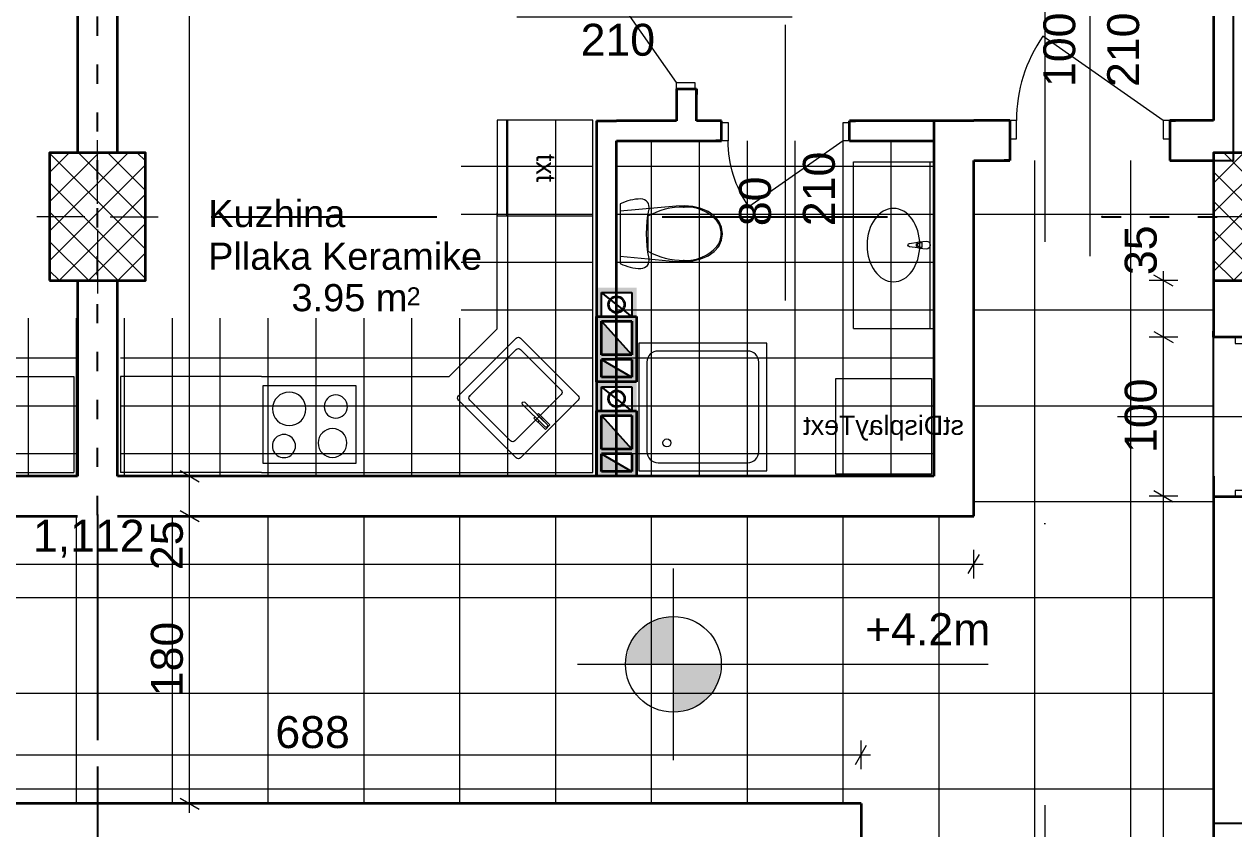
# Model space of a CAD drawing. Header units: centimetres. Extents: x 765 to 25620, y 224160 to 230516.
# Drawn here: x 2771 to 3528, y 228996 to 229500 of the extents above; entities that cross this region are included whole.
import ezdxf
from ezdxf.enums import TextEntityAlignment as Align

# ---------------------------------------------------------------- set-up
doc = ezdxf.new("R2010")
doc.units = ezdxf.units.CM
doc.header["$MEASUREMENT"] = 0
for name, pattern in [('ACAD_ISO03W100', [30, 12, -18]), ('Dot & Dashed', [670.277762, 317.5, -176.388889, 0, -176.388874]), ('Small Dashed', [282.222222, 141.111111, -141.111111])]:
    doc.linetypes.add(name, pattern=pattern)
for name, color, linetype, lineweight, true_color in [('0_Pen_No__1#1_Pen_No__8', 7, 'Continuous', 35, 0xa80f02), ('0_Pen_No__8', 7, 'Continuous', 35, 0xa80f02), ('2D Drafting - General_Pen_No__8', 7, 'Continuous', 35, 0xa80f02), ('A-COLS_Pen_No__97#1_Pen_No__81', 7, 'Continuous', 20, 0x6a6a6a), ('Annotation - Text_Pen_No__8', 7, 'Continuous', 35, 0xa80f02), ('ARCHICAD Doors_Pen_No__23', 7, 'Continuous', 20, 0xff6600), ('ARCHICAD Doors_Pen_No__3', 7, 'Continuous', 18, 0xff6600), ('Interior - Furniture _Pen_No__81', 7, 'Continuous', 20, 0x6a6a6a), ('Marker - Section_Pen_No__85', 7, 'Continuous', 20, 0x80c2ff), ('Structural - Shear_Pen_No__58', 7, 'Continuous', 25, 0xdf0000)]:
    doc.layers.add(name, color=color, linetype=linetype, lineweight=lineweight, true_color=true_color)
for name, color, linetype, lineweight in [('0_Pen_No__101', 252, 'Continuous', 13), ('0_Pen_No__19', 255, 'Continuous', 0), ('ARCHICAD Door Markers_Pen_No__1', 7, 'Continuous', 13), ('ARCHICAD Door Markers_Pen_No__7', 7, 'Continuous', 35), ('ARCHICAD Doors_Pen_No__27', 7, 'Continuous', 35), ('Dimensioning - General_Pen_No__1', 7, 'Continuous', 13), ('Dimensioning - General_Pen_No__101', 252, 'Continuous', 13), ('Dimensioning - General_Pen_No__6', 5, 'Continuous', 35), ('Structural - Bearing_Pen_No__20', 1, 'Continuous', 0), ('Structural - Bearing_Pen_No__21', 7, 'Continuous', 35), ('Structural - Bearing_Pen_No__27', 7, 'Continuous', 35)]:
    doc.layers.add(name, color=color, linetype=linetype, lineweight=lineweight)
for name, color, linetype in [('ARCHICAD Door Markers', 7, 'Continuous'), ('ARCHICAD Doors', 7, 'Continuous'), ('Dimensioning - General', 7, 'Continuous'), ('Structural - Bearing', 7, 'Continuous')]:
    doc.layers.add(name, color=color, linetype=linetype)
doc.styles.add('GENERATED_STYLE_1', font='arial.ttf')
pattern_1 = [(45, (1303.923, 207240.939), (-9.192388, 9.192388), []), (135, (1303.923, 207240.939), (9.192388, 9.192388), [])]

# ---------------------------------------------------------------- blocks, each defined once
blk = doc.blocks.new('Door 22_2')
at = {"layer": 'ARCHICAD Doors_Pen_No__23', "color": 30, "linetype": 'Continuous', "lineweight": 20, "true_color": 0xff6600}
for p, q in [((-410, 0), (-450, 0)), ((-450, 0), (-450, -115)), ((-410, -115), (-410, 0)), ((450, 0), (410, 0)), ((410, 0), (410, -115)), ((450, -115), (450, 0)), ((-450, -115), (-410, -115)), ((410, -115), (450, -115))]:
    blk.add_line(p, q, dxfattribs=at)
at = {"layer": 'ARCHICAD Doors_Pen_No__27', "color": 7, "linetype": 'Continuous', "lineweight": 35}
for p, q in [((-450, 0), (-487, 0)), ((-450, 0), (-487, 0)), ((-450, 0), (-450, -115)), ((-450, 0), (-450, -115)), ((450, 0), (450, -115)), ((450, 0), (450, -115)), ((450, 0), (487, 0)), ((450, 0), (487, 0)), ((-450, -125), (-487, -125)), ((-450, -125), (-487, -125)), ((-450, -115), (-450, -125)), ((-450, -115), (-450, -125)), ((450, -115), (450, -125)), ((450, -115), (450, -125)), ((450, -125), (487, -125)), ((450, -125), (487, -125))]:
    blk.add_line(p, q, dxfattribs=at)
at = {"layer": 'ARCHICAD Doors_Pen_No__3', "color": 30, "linetype": 'Continuous', "lineweight": 18, "true_color": 0xff6600}
blk.add_line((410, 0), (-261.7, 470.3), dxfattribs=at)
blk.add_arc((410, 0), 820, 145, 180, dxfattribs=at)
blk = doc.blocks.new('D Marker 22_2')
at = {"layer": 'ARCHICAD Door Markers_Pen_No__1', "color": 7, "linetype": 'Continuous', "lineweight": 13}
blk.add_line((0, 1000), (0, -725), dxfattribs=at)
at = {"layer": 'ARCHICAD Door Markers_Pen_No__7', "color": 7, "lineweight": 35, "style": 'GENERATED_STYLE_1'}
for tag, p in [('AC_MarkerText_3', (-368.6, 665.3)), ('AC_MarkerText_2', (31.4, 665.3))]:
    blk.add_attdef(tag, text='', height=200, rotation=270, dxfattribs=at).set_placement(p, align=Align.BOTTOM_LEFT)
blk = doc.blocks.new('Door 22')
at = {"layer": 'ARCHICAD Doors_Pen_No__23', "color": 30, "linetype": 'Continuous', "lineweight": 20, "true_color": 0xff6600}
for p, q in [((-360, 0), (-400, 0)), ((-400, 0), (-400, -115)), ((-360, -115), (-360, 0)), ((400, 0), (360, 0)), ((360, 0), (360, -115)), ((400, -115), (400, 0)), ((-400, -115), (-360, -115)), ((360, -115), (400, -115))]:
    blk.add_line(p, q, dxfattribs=at)
at = {"layer": 'ARCHICAD Doors_Pen_No__27', "color": 7, "linetype": 'Continuous', "lineweight": 35}
for p, q in [((-400, 0), (-437, 0)), ((-400, 0), (-437, 0)), ((-400, 0), (-400, -115)), ((-400, 0), (-400, -115)), ((400, 0), (400, -115)), ((400, 0), (400, -115)), ((400, 0), (437, 0)), ((400, 0), (437, 0)), ((-400, -125), (-437, -125)), ((-400, -125), (-437, -125)), ((-400, -115), (-400, -125)), ((-400, -115), (-400, -125)), ((400, -115), (400, -125)), ((400, -115), (400, -125)), ((400, -125), (437, -125)), ((400, -125), (437, -125))]:
    blk.add_line(p, q, dxfattribs=at)
at = {"layer": 'ARCHICAD Doors_Pen_No__3', "color": 30, "linetype": 'Continuous', "lineweight": 18, "true_color": 0xff6600}
blk.add_line((360, 0), (-229.8, 413), dxfattribs=at)
blk.add_arc((360, 0), 720, 145, 180, dxfattribs=at)
blk = doc.blocks.new('Door 22_3')
at = {"layer": 'ARCHICAD Doors_Pen_No__23', "color": 30, "linetype": 'Continuous', "lineweight": 20, "true_color": 0xff6600}
for p, q in [((-460, 0), (-500, 0)), ((-500, 0), (-500, -115)), ((-460, -115), (-460, 0)), ((500, 0), (460, 0)), ((460, 0), (460, -115)), ((500, -115), (500, 0)), ((-500, -115), (-460, -115)), ((460, -115), (500, -115))]:
    blk.add_line(p, q, dxfattribs=at)
at = {"layer": 'ARCHICAD Doors_Pen_No__27', "color": 7, "linetype": 'Continuous', "lineweight": 35}
for p, q in [((-500, 0), (-537, 0)), ((-500, 0), (-537, 0)), ((-500, 0), (-500, -115)), ((-500, 0), (-500, -115)), ((500, 0), (500, -115)), ((500, 0), (500, -115)), ((500, 0), (537, 0)), ((500, 0), (537, 0)), ((-500, -115), (-500, -250)), ((-500, -115), (-500, -250)), ((500, -115), (500, -250)), ((500, -115), (500, -250)), ((-500, -250), (-537, -250)), ((-500, -250), (-537, -250)), ((500, -250), (537, -250)), ((500, -250), (537, -250))]:
    blk.add_line(p, q, dxfattribs=at)
at = {"layer": 'ARCHICAD Doors_Pen_No__3', "color": 30, "linetype": 'Continuous', "lineweight": 18, "true_color": 0xff6600}
blk.add_line((460, 0), (-293.6, 527.7), dxfattribs=at)
blk.add_arc((460, 0), 920, 145, 180, dxfattribs=at)
blk = doc.blocks.new('D Marker 22_4')
at = {"layer": 'ARCHICAD Door Markers_Pen_No__1', "color": 7, "linetype": 'Continuous', "lineweight": 13}
blk.add_line((0, 1000), (0, -850), dxfattribs=at)
at = {"layer": 'ARCHICAD Door Markers_Pen_No__7', "color": 7, "lineweight": 35, "style": 'GENERATED_STYLE_1'}
for tag, p in [('AC_MarkerText_3', (-368.6, 665.3)), ('A', (31.4, 665.3))]:
    blk.add_attdef(tag, text='', height=200, rotation=270, dxfattribs=at).set_placement(p, align=Align.BOTTOM_LEFT)
blk = doc.blocks.new('D Marker 22')
at = {"layer": 'ARCHICAD Door Markers_Pen_No__1', "color": 7, "linetype": 'Continuous', "lineweight": 13}
blk.add_line((0, -1250), (0, 600), dxfattribs=at)
at = {"layer": 'ARCHICAD Door Markers_Pen_No__7', "color": 7, "lineweight": 35, "style": 'GENERATED_STYLE_1'}
for tag, p in [('AC_MarkerText_3', (-368.6, -329.4)), ('A', (31.4, -329.4))]:
    blk.add_attdef(tag, text='', height=200, rotation=270, dxfattribs=at).set_placement(p, align=Align.BOTTOM_LEFT)

msp = doc.modelspace()

# ---------------------------------------------------------------- hatches: boundary and pattern name
at = {"layer": 'A-COLS_Pen_No__97#1_Pen_No__81', "linetype": 'Continuous', "lineweight": 20, "true_color": 0x6a6a6a}
h = msp.add_hatch(color=251, dxfattribs=at)
h.paths.add_polyline_path([(3154.54, 229313.81), (3129.54, 229313.81), (3129.54, 229334.81), (3154.54, 229334.81)])
h.paths.add_polyline_path([(3151.54, 229316.81), (3151.54, 229331.81), (3132.54, 229331.81), (3132.54, 229316.81)], flags=0)
h = msp.add_hatch(color=251, dxfattribs=at)
h.paths.add_polyline_path([(3154.54, 229275.81), (3154.54, 229316.81), (3129.54, 229316.81), (3129.54, 229275.81)])
h.paths.add_polyline_path([(3151.54, 229289.81), (3151.54, 229278.81), (3132.54, 229278.81), (3132.54, 229289.81)], flags=0)
h.paths.add_polyline_path([(3151.54, 229292.81), (3132.54, 229292.81), (3132.54, 229313.81), (3151.54, 229313.81)], flags=0)
for points in [[(3151.54, 229292.81), (3132.54, 229292.81), (3132.54, 229313.81)], [(3132.54, 229289.81), (3132.54, 229278.81), (3151.54, 229278.81)], [(3151.54, 229233.81), (3132.54, 229233.81), (3132.54, 229254.81)], [(3132.54, 229230.81), (3132.54, 229219.81), (3151.54, 229219.81)]]:
    msp.add_hatch(color=251, dxfattribs=at).paths.add_polyline_path(points)
h = msp.add_hatch(color=251, dxfattribs=at)
h.paths.add_polyline_path([(3154.54, 229254.81), (3129.54, 229254.81), (3129.54, 229275.81), (3154.54, 229275.81)])
h.paths.add_polyline_path([(3151.54, 229257.81), (3151.54, 229272.81), (3132.54, 229272.81), (3132.54, 229257.81)], flags=0)
h = msp.add_hatch(color=251, dxfattribs=at)
h.paths.add_polyline_path([(3154.54, 229216.81), (3154.54, 229257.81), (3129.54, 229257.81), (3129.54, 229216.81)])
h.paths.add_polyline_path([(3151.54, 229230.81), (3151.54, 229219.81), (3132.54, 229219.81), (3132.54, 229230.81)], flags=0)
h.paths.add_polyline_path([(3151.54, 229233.81), (3132.54, 229233.81), (3132.54, 229254.81), (3151.54, 229254.81)], flags=0)
at = {"layer": 'Dimensioning - General_Pen_No__1', "linetype": 'Continuous', "lineweight": 13}
for points in [[(3177.63, 229099), (3177.63, 229129), (3166.15, 229126.72), (3156.41, 229120.21), (3149.91, 229110.48), (3147.63, 229099)], [(3177.63, 229099), (3177.63, 229069), (3189.11, 229071.28), (3198.84, 229077.79), (3205.34, 229087.52), (3207.63, 229099)]]:
    msp.add_hatch(color=7, dxfattribs=at).paths.add_polyline_path(points)
at = {"layer": 'Structural - Bearing', "linetype": 'Continuous', "lineweight": 0, "true_color": 0x000000}
h = msp.add_hatch(dxfattribs=at)
h.set_pattern_fill('CONCRETE_BLOCK', color=18, scale=0.1, style=0, pattern_type=2)
h.set_pattern_definition(pattern_1)
h.paths.add_polyline_path([(2787.04, 229339.31), (2847.04, 229339.31), (2847.04, 229419.31), (2787.04, 229419.31)])
h = msp.add_hatch(dxfattribs=at)
h.set_pattern_fill('CONCRETE_BLOCK', color=18, scale=0.1, style=0, pattern_type=2)
h.set_pattern_definition(pattern_1)
h.paths.add_polyline_path([(3515.74, 229339.31), (3575.74, 229339.31), (3575.74, 229419.31), (3515.74, 229419.31)])

# ---------------------------------------------------------------- linework, layer by layer
at = {"color": 205, "linetype": 'ACAD_ISO03W100'}
for p, q in [((2817.04, 229192.62), (2817.04, 230242.71)), ((3446.01, 229379.31), (4496.09, 229379.31))]:
    msp.add_line(p, q, dxfattribs=at)
at = {"color": 0}
for p, q in [((3151.54, 229316.81), (3132.54, 229331.81)), ((3132.54, 229331.81), (3151.54, 229331.81)), ((3132.54, 229316.81), (3132.54, 229331.81)), ((3132.54, 229331.81), (3151.54, 229331.81)), ((3151.54, 229331.81), (3151.54, 229316.81)), ((3151.54, 229331.81), (3151.54, 229316.81)), ((3151.54, 229316.81), (3132.54, 229316.81)), ((3151.54, 229313.81), (3132.54, 229313.81)), ((3132.54, 229313.81), (3151.54, 229292.81)), ((3151.54, 229292.81), (3151.54, 229313.81)), ((3151.54, 229289.81), (3132.54, 229289.81)), ((3132.54, 229289.81), (3151.54, 229278.81)), ((3151.54, 229278.81), (3151.54, 229289.81)), ((3151.54, 229257.81), (3132.54, 229272.81)), ((3132.54, 229272.81), (3151.54, 229272.81)), ((3132.54, 229257.81), (3132.54, 229272.81)), ((3132.54, 229272.81), (3151.54, 229272.81)), ((3151.54, 229272.81), (3151.54, 229257.81)), ((3151.54, 229272.81), (3151.54, 229257.81)), ((3151.54, 229257.81), (3132.54, 229257.81)), ((3151.54, 229254.81), (3132.54, 229254.81)), ((3132.54, 229254.81), (3151.54, 229233.81)), ((3151.54, 229233.81), (3151.54, 229254.81)), ((3151.54, 229230.81), (3132.54, 229230.81)), ((3132.54, 229230.81), (3151.54, 229219.81)), ((3151.54, 229219.81), (3151.54, 229230.81))]:
    msp.add_line(p, q, dxfattribs=at)
msp.add_lwpolyline([(4365.54, 229011.81), (4365.54, 228999.31), (3515.74, 228999.31), (3515.74, 229380.94), (3515.74, 229414.54), (3528.24, 229414.54), (3528.24, 230141.85), (4365.54, 230141.85), (4365.54, 228999.31), (3515.74, 228999.31)], dxfattribs=at)
at = {"layer": '0_Pen_No__1#1_Pen_No__8', "color": 14, "linetype": 'Continuous', "lineweight": 35, "true_color": 0xa80f02}
for p, q in [((3129.54, 229275.81), (3129.54, 229316.81)), ((3129.54, 229316.81), (3154.54, 229316.81)), ((3132.54, 229313.81), (3151.54, 229313.81)), ((3132.54, 229292.81), (3132.54, 229313.81)), ((3151.54, 229313.81), (3151.54, 229292.81)), ((3154.54, 229316.81), (3154.54, 229275.81)), ((3151.54, 229292.81), (3132.54, 229292.81)), ((3151.54, 229289.81), (3132.54, 229289.81)), ((3132.54, 229278.81), (3132.54, 229289.81)), ((3151.54, 229289.81), (3151.54, 229278.81)), ((3154.54, 229275.81), (3129.54, 229275.81)), ((3151.54, 229278.81), (3132.54, 229278.81)), ((3129.54, 229216.81), (3129.54, 229257.81)), ((3129.54, 229257.81), (3154.54, 229257.81)), ((3154.54, 229257.81), (3154.54, 229216.81)), ((3132.54, 229254.81), (3151.54, 229254.81)), ((3132.54, 229233.81), (3132.54, 229254.81)), ((3151.54, 229254.81), (3151.54, 229233.81)), ((3151.54, 229233.81), (3132.54, 229233.81)), ((3151.54, 229230.81), (3132.54, 229230.81)), ((3132.54, 229219.81), (3132.54, 229230.81)), ((3151.54, 229230.81), (3151.54, 229219.81)), ((3151.54, 229219.81), (3132.54, 229219.81)), ((3154.54, 229216.81), (3129.54, 229216.81))]:
    msp.add_line(p, q, dxfattribs=at)
at = {"layer": '0_Pen_No__101', "color": 252, "linetype": 'Continuous', "lineweight": 13}
for p, q in [((3073.92, 229216.81), (3073.92, 229439.84)), ((3103.92, 229216.81), (3103.92, 229439.84)), ((3163.92, 229216.81), (3163.92, 229426.87)), ((3193.92, 229216.81), (3193.92, 229426.87)), ((3223.92, 229216.81), (3223.92, 229426.87)), ((3253.92, 229216.81), (3253.92, 229426.87)), ((3283.92, 229216.81), (3283.92, 229426.87)), ((3313.92, 229216.81), (3313.92, 229426.87)), ((3044.69, 229410.94), (3127.19, 229410.94)), ((3142.04, 229410.94), (3340.74, 229410.94)), ((3044.69, 229380.94), (3127.19, 229380.94)), ((3142.04, 229380.94), (3340.74, 229380.94)), ((3044.69, 229350.94), (3127.19, 229350.94)), ((3142.04, 229350.94), (3340.74, 229350.94)), ((3044.69, 229320.94), (3127.19, 229320.94)), ((3142.04, 229320.94), (3340.74, 229320.94)), ((2773.92, 229216.81), (2773.92, 229315.77)), ((2803.92, 229216.81), (2803.92, 229315.77)), ((2833.92, 229216.81), (2833.92, 229315.77)), ((2863.92, 229216.81), (2863.92, 229315.77)), ((2893.92, 229216.81), (2893.92, 229315.77)), ((2923.92, 229216.81), (2923.92, 229315.77)), ((2953.92, 229216.81), (2953.92, 229315.77)), ((2983.92, 229216.81), (2983.92, 229315.77)), ((3013.92, 229216.81), (3013.92, 229315.77)), ((3043.92, 229216.81), (3043.92, 229315.77)), ((2420.35, 229290.94), (2804.54, 229290.94)), ((2831.5, 229290.94), (3127.19, 229290.94)), ((3142.04, 229290.94), (3340.74, 229290.94)), ((2420.35, 229260.94), (2804.54, 229260.94)), ((2831.5, 229260.94), (3127.19, 229260.94)), ((3142.04, 229260.94), (3340.74, 229260.94)), ((2420.35, 229230.94), (2804.54, 229230.94)), ((2831.5, 229230.94), (3127.19, 229230.94)), ((3142.04, 229230.94), (3340.74, 229230.94))]:
    msp.add_line(p, q, dxfattribs=at)
at = {"layer": '0_Pen_No__19', "color": 255, "linetype": 'Continuous', "lineweight": 0}
for p, q in [((3403.92, 226408.82), (3403.92, 229414.54)), ((3463.92, 226408.82), (3463.92, 229414.54)), ((3365.74, 229380.94), (3515.74, 229380.94)), ((3365.74, 229320.94), (3515.74, 229320.94)), ((3365.74, 229260.94), (3515.74, 229260.94)), ((3365.74, 229200.94), (3515.74, 229200.94)), ((2803.92, 229011.81), (2803.92, 229191.81)), ((2863.92, 229011.81), (2863.92, 229191.81)), ((2923.92, 229011.81), (2923.92, 229191.81)), ((2983.92, 229011.81), (2983.92, 229191.81)), ((3043.92, 229011.81), (3043.92, 229191.81)), ((3103.92, 229011.81), (3103.92, 229191.81)), ((3163.92, 229011.81), (3163.92, 229191.81)), ((3223.92, 229011.81), (3223.92, 229191.81)), ((3283.92, 229011.81), (3283.92, 229191.81)), ((3343.92, 226408.82), (3343.92, 229191.81)), ((2032.44, 229140.94), (3515.74, 229140.94)), ((2032.44, 229080.94), (3515.74, 229080.94)), ((2032.44, 229020.94), (3515.74, 229020.94))]:
    msp.add_line(p, q, dxfattribs=at)
at = {"layer": '2D Drafting - General_Pen_No__8', "color": 14, "linetype": 'Continuous', "lineweight": 35, "true_color": 0xa80f02}
for centre in [(3142.04, 229324.31), (3142.04, 229265.31)]:
    msp.add_circle(centre, 5, dxfattribs=at)
at = {"layer": 'Dimensioning - General', "color": 7, "linetype": 'Continuous', "lineweight": 13}
for p, q in [((2874.76, 229216.81), (2874.76, 229966.7)), ((3490.48, 229335.85), (3478.48, 229342.78)), ((3484.48, 229339.31), (3484.48, 229345.18)), ((3493.48, 229339.31), (3475.48, 229339.31)), ((3484.48, 229303.92), (3484.48, 229339.31)), ((3493.48, 229303.92), (3475.48, 229303.92)), ((3493.48, 229303.92), (3475.48, 229303.92)), ((3478.48, 229307.38), (3490.48, 229300.45)), ((3478.48, 229307.38), (3490.48, 229300.45)), ((3484.48, 229204.31), (3484.48, 229303.92)), ((2868.76, 229220.28), (2880.76, 229213.35)), ((2868.76, 229220.28), (2880.76, 229213.35)), ((2883.76, 229216.81), (2865.76, 229216.81)), ((2883.76, 229216.81), (2865.76, 229216.81)), ((2874.76, 229191.81), (2874.76, 229216.81)), ((3493.48, 229204.31), (3475.48, 229204.31)), ((3493.48, 229204.31), (3475.48, 229204.31)), ((3478.48, 229207.78), (3490.48, 229200.85)), ((3478.48, 229207.78), (3490.48, 229200.85)), ((3484.48, 228658.43), (3484.48, 229204.31)), ((2883.76, 229191.81), (2865.76, 229191.81)), ((2883.76, 229191.81), (2865.76, 229191.81)), ((2868.76, 229195.28), (2880.76, 229188.35)), ((2868.76, 229195.28), (2880.76, 229188.35)), ((2874.76, 229011.81), (2874.76, 229191.81)), ((3362.27, 229155.78), (3369.2, 229167.78)), ((3365.74, 229152.78), (3365.74, 229170.78)), ((2253.89, 229161.78), (3365.74, 229161.78)), ((3365.74, 229161.78), (3371.61, 229161.78)), ((3291.63, 229036.28), (3298.56, 229048.28)), ((3295.09, 229033.28), (3295.09, 229051.28)), ((2607.29, 229042.28), (3295.09, 229042.28)), ((3295.09, 229042.28), (3300.96, 229042.28)), ((2868.76, 229015.28), (2880.76, 229008.35)), ((2883.76, 229011.81), (2865.76, 229011.81)), ((2874.76, 229005.95), (2874.76, 229011.81))]:
    msp.add_line(p, q, dxfattribs=at)
at = {"layer": 'Dimensioning - General_Pen_No__1', "color": 7, "linetype": 'Continuous', "lineweight": 13}
for p, q in [((3177.63, 229039), (3177.63, 229159)), ((3117.63, 229099), (3237.63, 229099))]:
    msp.add_line(p, q, dxfattribs=at)
msp.add_circle((3177.63, 229099), 30, dxfattribs=at)
at = {"layer": 'Dimensioning - General_Pen_No__101', "color": 252, "linetype": 'Continuous', "lineweight": 13}
msp.add_line((3237.63, 229099), (3374.61, 229099), dxfattribs=at)
at = {"layer": 'Interior - Furniture _Pen_No__81', "color": 251, "linetype": 'Continuous', "lineweight": 20, "true_color": 0x6a6a6a}
for p, q in [((3067.19, 229439.84), (3067.19, 229379.84)), ((3127.19, 229439.84), (3067.19, 229439.84)), ((3073.19, 229439.84), (3073.19, 229379.84)), ((3127.19, 229379.84), (3127.19, 229439.84)), ((3290.41, 229309.37), (3290.41, 229413.67)), ((3290.41, 229413.67), (3340.41, 229413.67)), ((3338.41, 229309.37), (3338.41, 229413.67)), ((3340.41, 229309.37), (3340.41, 229413.67)), ((3145.9, 229388.06), (3144.39, 229387.35)), ((3144.39, 229387.35), (3144.39, 229349.99)), ((3179.43, 229386.01), (3144.39, 229382.77)), ((3147.45, 229388.68), (3145.9, 229388.06)), ((3149.03, 229389.21), (3147.45, 229388.68)), ((3150.63, 229389.64), (3149.03, 229389.21)), ((3152.27, 229389.98), (3150.63, 229389.64)), ((3153.91, 229390.23), (3152.27, 229389.98)), ((3155.57, 229390.37), (3153.91, 229390.23)), ((3157.24, 229390.42), (3155.57, 229390.37)), ((3158.39, 229390.29), (3157.24, 229390.42)), ((3159.49, 229389.91), (3158.39, 229390.29)), ((3160.48, 229389.3), (3159.49, 229389.91)), ((3161.31, 229388.49), (3160.48, 229389.3)), ((3161.94, 229387.52), (3161.31, 229388.49)), ((3162.34, 229386.43), (3161.94, 229387.52)), ((3162.49, 229385.28), (3162.34, 229386.43)), ((3184.6, 229386.16), (3179.43, 229386.01)), ((3189.73, 229385.61), (3184.6, 229386.16)), ((3194.71, 229384.37), (3189.73, 229385.61)), ((3067.19, 229309.15), (3067.19, 229381.84)), ((3067.19, 229379.84), (3127.19, 229379.84)), ((3127.19, 229309.15), (3127.19, 229381.84)), ((3144.39, 229382.77), (3144.39, 229354.57)), ((3161.22, 229376.44), (3161.71, 229380.29)), ((3161.7, 229379.57), (3161.7, 229368.67)), ((3161.71, 229380.29), (3162.39, 229384.12)), ((3162.39, 229384.12), (3162.49, 229385.28)), ((3199.4, 229382.47), (3194.71, 229384.37)), ((3203.12, 229379.91), (3199.4, 229382.47)), ((3205.97, 229376.61), (3203.12, 229379.91)), ((3160.83, 229368.67), (3160.93, 229372.56)), ((3160.93, 229372.56), (3161.22, 229376.44)), ((3204.85, 229376.78), (3204.85, 229376.78)), ((3207.77, 229372.78), (3205.97, 229376.61)), ((3208.39, 229368.67), (3207.77, 229372.78)), ((3160.93, 229364.78), (3160.83, 229368.67)), ((3161.22, 229360.91), (3160.93, 229364.78)), ((3161.7, 229368.67), (3161.7, 229357.78)), ((3205.97, 229360.74), (3207.77, 229364.57)), ((3207.53, 229368.67), (3207.53, 229368.67)), ((3207.77, 229364.57), (3208.39, 229368.67)), ((3325.47, 229362.63), (3330.76, 229363.29)), ((3331.71, 229363.62), (3335.91, 229364.02)), ((3333.42, 229362.88), (3331.93, 229362.88)), ((3333.42, 229360.16), (3333.42, 229362.88)), ((3161.71, 229357.05), (3161.22, 229360.91)), ((3162.39, 229353.22), (3161.71, 229357.05)), ((3199.4, 229354.87), (3203.12, 229357.43)), ((3203.12, 229357.43), (3205.97, 229360.74)), ((3330.76, 229359.75), (3325.47, 229360.41)), ((3335.91, 229359.02), (3331.71, 229359.42)), ((3331.93, 229360.16), (3333.42, 229360.16)), ((3144.39, 229354.57), (3179.43, 229351.34)), ((3144.39, 229349.99), (3145.9, 229349.28)), ((3145.9, 229349.28), (3147.45, 229348.66)), ((3147.45, 229348.66), (3149.03, 229348.14)), ((3149.03, 229348.14), (3150.63, 229347.7)), ((3150.63, 229347.7), (3152.27, 229347.36)), ((3158.39, 229347.05), (3159.49, 229347.43)), ((3159.49, 229347.43), (3160.48, 229348.04)), ((3160.48, 229348.04), (3161.31, 229348.85)), ((3161.31, 229348.85), (3161.94, 229349.83)), ((3161.94, 229349.83), (3162.34, 229350.91)), ((3162.34, 229350.91), (3162.49, 229352.07)), ((3162.49, 229352.07), (3162.39, 229353.22)), ((3179.43, 229351.34), (3184.6, 229351.18)), ((3184.6, 229351.18), (3189.73, 229351.73)), ((3189.73, 229351.73), (3194.71, 229352.97)), ((3194.71, 229352.97), (3199.4, 229354.87)), ((3152.27, 229347.36), (3153.91, 229347.12)), ((3153.91, 229347.12), (3155.57, 229346.97)), ((3155.57, 229346.97), (3157.24, 229346.92)), ((3157.24, 229346.92), (3158.39, 229347.05)), ((3037.19, 229279.15), (3067.19, 229309.15)), ((3043.08, 229267.2), (3079.14, 229303.26)), ((3081.97, 229303.26), (3118.04, 229267.2)), ((3127.19, 229219.15), (3127.19, 229309.15)), ((3290.41, 229309.37), (3340.41, 229309.37)), ((3050.15, 229267.2), (3079.14, 229296.19)), ((3081.97, 229296.19), (3107.43, 229270.73)), ((3236.03, 229300.19), (3156.03, 229300.19)), ((3156.03, 229300.19), (3156.03, 229220.19)), ((3224.03, 229295.19), (3168.03, 229295.19)), ((3236.03, 229220.19), (3236.03, 229300.19)), ((3161.03, 229288.19), (3161.03, 229232.19)), ((3231.03, 229232.19), (3231.03, 229288.19)), ((2698.13, 229279.17), (2802.16, 229279.17)), ((2802.16, 229279.17), (2802.16, 229219.17)), ((2919.73, 229279.17), (2831.5, 229279.17)), ((2831.5, 229279.17), (2831.5, 229219.17)), ((2919.73, 229279.17), (2979.73, 229279.17)), ((2920.73, 229273.67), (2978.73, 229273.67)), ((2920.73, 229224.67), (2920.73, 229273.67)), ((2978.73, 229273.67), (2978.73, 229224.67)), ((2979.73, 229279.17), (3037.19, 229279.17)), ((3279.24, 229218.02), (3279.24, 229278.02)), ((3279.24, 229278.02), (3339.24, 229278.02)), ((3339.24, 229278.02), (3339.24, 229218.02)), ((3079.14, 229228.31), (3043.08, 229264.37)), ((3075.61, 229238.91), (3050.15, 229264.37)), ((3107.43, 229267.9), (3078.44, 229238.91)), ((3118.04, 229264.37), (3081.97, 229228.31)), ((3097.25, 229247.82), (3083.25, 229261.81)), ((3084.53, 229263.08), (3098.52, 229249.09)), ((3090.34, 229253.22), (3091.1, 229253.97)), ((3092.81, 229250.74), (3090.34, 229253.22)), ((3091.1, 229253.97), (3093.57, 229251.5)), ((3092.37, 229255.25), (3093.12, 229256)), ((3094.84, 229252.77), (3092.37, 229255.25)), ((3093.57, 229251.5), (3092.81, 229250.74)), ((3092.87, 229250.65), (3093.64, 229251.43)), ((3097.46, 229246.06), (3092.87, 229250.65)), ((3093.12, 229256), (3095.6, 229253.53)), ((3093.64, 229251.43), (3097.25, 229247.82)), ((3095.6, 229253.53), (3094.84, 229252.77)), ((3094.91, 229252.7), (3095.69, 229253.48)), ((3098.52, 229249.09), (3094.91, 229252.7)), ((3095.69, 229253.48), (3100.29, 229248.88)), ((3100.29, 229248.88), (3097.46, 229246.06)), ((2698.13, 229219.17), (2802.16, 229219.17)), ((2919.73, 229219.17), (2831.5, 229219.17)), ((2919.73, 229219.17), (2979.73, 229219.17)), ((2978.73, 229224.67), (2920.73, 229224.67)), ((2979.73, 229219.17), (3037.19, 229219.17)), ((3037.19, 229219.15), (3127.19, 229219.15)), ((3156.03, 229220.19), (3236.03, 229220.19)), ((3168.03, 229225.19), (3224.03, 229225.19)), ((3339.24, 229218.02), (3279.24, 229218.02))]:
    msp.add_line(p, q, dxfattribs=at)
for centre, major_axis, ratio, start_param, end_param in [((3183.19, 229342.86), (42.55, 0), 0.999377, 1.547181, 2.100201), ((3185.62, 229359.73), (-25.71, 0), 0.999377, 3.867532, 4.76812), ((3193.67, 229368.59), (-13.86, 0), 0.999377, 3.147454, 3.774097), ((3193.67, 229368.75), (13.86, 0), 0.999377, -0.632505, -0.005861), ((3183.19, 229394.48), (-42.55, 0), 0.999377, 1.041392, 1.594412), ((3185.62, 229377.62), (-25.71, 0), 0.999377, 1.515065, 2.415654), ((3168.03, 229288.19), (-4.95, 4.95), 1, -0.785398, 0.785398), ((3224.03, 229288.19), (4.95, 4.95), 1, 5.497787, 7.068583), ((3173.53, 229237.69), (-1.77, 1.77), 1, -0.785398, 5.497787), ((3168.03, 229232.19), (4.95, 4.95), 1, 2.356194, 3.926991), ((3224.03, 229232.19), (-4.95, 4.95), 1, 2.356194, 3.926991)]:
    msp.add_ellipse(centre, major_axis=major_axis, ratio=ratio, start_param=start_param, end_param=end_param, dxfattribs=at)
at = {"layer": 'Interior - Furniture _Pen_No__81', "color": 251, "linetype": 'Continuous', "lineweight": 20, "true_color": 0x6a6a6a, "extrusion": (0, 0, -1)}
msp.add_ellipse((3315.41, 229361.52), major_axis=(0, 23), ratio=0.717391, dxfattribs=at)
for centre, major_axis, start_param, end_param in [((3325.61, 229361.52), (0.791, 0.791), 2.480792, 5.373189), ((3331.9, 229361.52), (-1.49, 1.49), 4.498953, 6.496621), ((3331.93, 229361.52), (-0.962, 0.962), 3.926991, 7.068583), ((3331.9, 229361.52), (1.49, 1.49), -1.35736, -0.875625), ((3335.91, 229361.52), (1.77, 1.77), -0.785398, 2.356194), ((3331.9, 229361.52), (-1.49, 1.49), 4.017217, 4.498953), ((3080.56, 229301.84), (-1.41, 1.41), 6.283185, 7.853982), ((3080.56, 229294.77), (-1.41, 1.41), 6.283185, 7.853982), ((2937.09, 229258.97), (-7.42, 7.42), 2.356194490192212, 8.639379797371799), ((2966.26, 229260.44), (-5.13, 5.13), 2.356194490192047, 8.639379797371634), ((3044.5, 229265.78), (-1.41, 1.41), 4.712389, 6.283185), ((3051.57, 229265.78), (-1.41, 1.41), 4.712389, 6.283185), ((3106.02, 229269.32), (-1.41, 1.41), 1.570796, 3.141593), ((3116.62, 229265.78), (-1.41, 1.41), 1.570796, 3.141593), ((3083.89, 229262.45), (0.636, 0.636), 3.144163, 6.285755), ((3097.88, 229248.46), (-0.636, 0.636), 1.570796, 4.712389), ((3097.88, 229248.46), (-0.636, 0.636), 1.570796, 4.712389), ((2933.78, 229235.7), (-5.13, 5.13), 2.356194490192034, 8.63937979737162), ((2964.23, 229237.61), (6.36, 6.36), 0.785398, 7.068583), ((3077.02, 229240.33), (1.41, 1.41), 1.570796, 3.141593), ((3080.56, 229229.72), (-1.41, 1.41), 3.141593, 4.712389)]:
    msp.add_ellipse(centre, major_axis=major_axis, ratio=1, start_param=start_param, end_param=end_param, dxfattribs=at)
at = {"layer": 'Interior - Furniture _Pen_No__81', "color": 251, "linetype": 'Continuous', "lineweight": 20, "true_color": 0x6a6a6a}
for p in [(3184.19, 229385.38), (3161.7, 229379.57), (3204.85, 229360.56), (3184.19, 229351.97), (3050.15, 229267.2)]:
    msp.add_point(p, dxfattribs=at)
at = {"layer": 'Marker - Section_Pen_No__85', "color": 151, "linetype": 'Dot & Dashed', "lineweight": 20, "true_color": 0x80c2ff}
msp.add_line((3410.18, 230351.53), (3410.18, 225001.79), dxfattribs=at)
at = {"layer": 'Structural - Bearing_Pen_No__20', "color": 1, "linetype": 'Continuous', "lineweight": 0}
for p, q in [((2817.04, 229387.31), (2817.04, 229427.31)), ((2809.04, 229379.31), (2779.04, 229379.31)), ((2825.04, 229379.31), (2855.04, 229379.31)), ((3537.74, 229379.31), (3507.74, 229379.31)), ((2817.04, 229371.31), (2817.04, 229331.31))]:
    msp.add_line(p, q, dxfattribs=at)
msp.add_point((2817.04, 229379.31), dxfattribs=at)
at = {"layer": 'Structural - Bearing_Pen_No__21', "color": 7, "linetype": 'Continuous', "lineweight": 35, "flags": 128}
for points in [[(2787.04, 229339.31), (2847.04, 229339.31), (2847.04, 229419.31), (2787.04, 229419.31)], [(3515.74, 229339.31), (3575.74, 229339.31), (3575.74, 229419.31), (3515.74, 229419.31)]]:
    msp.add_lwpolyline(points, close=True, dxfattribs=at)
at = {"layer": 'Structural - Bearing_Pen_No__27', "color": 7, "linetype": 'Continuous', "lineweight": 35}
for p, q in [((3179.54, 229459.45), (3179.54, 229455.75)), ((3179.54, 229459.45), (3191.04, 229459.45)), ((3191.04, 229459.45), (3192.04, 229459.45)), ((3192.04, 229459.45), (3192.04, 229455.75)), ((3207.84, 229439.37), (3204.14, 229439.37)), ((3207.84, 229438.37), (3207.84, 229439.37)), ((3207.84, 229426.87), (3207.84, 229438.37)), ((3287.84, 229439.37), (3291.54, 229439.37)), ((3287.84, 229438.37), (3287.84, 229439.37)), ((3287.84, 229426.87), (3287.84, 229438.37)), ((3388.36, 229439.54), (3384.66, 229439.54)), ((3388.36, 229439.54), (3388.36, 229428.04)), ((3488.36, 229439.54), (3492.06, 229439.54)), ((3488.36, 229439.54), (3488.36, 229428.04)), ((3207.84, 229426.87), (3204.14, 229426.87)), ((3287.84, 229426.87), (3291.54, 229426.87)), ((3388.36, 229428.04), (3388.36, 229414.54)), ((3488.36, 229428.04), (3488.36, 229414.54)), ((3388.36, 229414.54), (3384.66, 229414.54)), ((3488.36, 229414.54), (3492.06, 229414.54)), ((3515.74, 229303.92), (3515.74, 229307.62)), ((3529.24, 229303.92), (3515.74, 229303.92)), ((3515.74, 229203.92), (3515.74, 229200.22)), ((3529.24, 229203.92), (3515.74, 229203.92))]:
    msp.add_line(p, q, dxfattribs=at)
at = {"layer": 'Structural - Bearing_Pen_No__27', "color": 7, "linetype": 'Continuous', "lineweight": 35, "flags": 128}
for points in [[(2804.54, 229911.7), (2804.54, 229419.31)], [(2829.54, 229419.31), (2829.54, 229911.7)], [(3515.74, 229560.37), (3515.74, 229439.54)], [(3179.54, 229459.45), (3179.54, 229439.37)], [(3192.04, 229439.37), (3192.04, 229459.45)], [(3129.54, 229439.37), (3129.54, 229216.81)], [(3129.54, 229439.37), (3142.04, 229439.37)], [(3179.54, 229439.37), (3142.04, 229439.37)], [(3207.84, 229439.37), (3192.04, 229439.37)], [(3340.74, 229439.37), (3287.84, 229439.37)], [(3340.74, 229439.54), (3340.74, 229216.81)], [(3340.74, 229439.54), (3365.74, 229439.54)], [(3340.74, 229439.37), (3340.74, 229426.87)], [(3388.36, 229439.54), (3365.74, 229439.54)], [(3515.74, 229439.54), (3488.36, 229439.54)], [(3142.04, 229426.87), (3207.84, 229426.87)], [(3142.04, 229216.81), (3142.04, 229426.87)], [(3287.84, 229426.87), (3340.74, 229426.87)], [(3365.74, 229414.54), (3388.36, 229414.54)], [(3365.74, 229216.81), (3365.74, 229414.54)], [(3488.36, 229414.54), (3515.74, 229414.54)], [(2804.54, 229339.31), (2804.54, 229216.81)], [(2829.54, 229216.81), (2829.54, 229339.31)], [(3515.74, 229339.31), (3515.74, 229303.92)], [(2804.54, 229216.81), (2420.35, 229216.81)], [(3129.54, 229216.81), (2829.54, 229216.81)], [(3340.74, 229216.81), (3142.04, 229216.81)], [(3365.74, 229191.81), (3365.74, 229216.81)], [(3515.74, 229216.81), (3515.74, 229191.81)], [(2253.89, 229191.81), (2804.54, 229191.81)], [(2829.54, 229191.81), (3365.74, 229191.81)], [(3515.74, 229191.81), (3515.74, 228760.34)], [(3295.09, 229011.81), (2607.29, 229011.81)], [(3295.09, 229011.81), (3295.09, 228986.81)]]:
    msp.add_lwpolyline(points, dxfattribs=at)
at = {"layer": 'Structural - Shear_Pen_No__58', "color": 12, "linetype": 'Small Dashed', "lineweight": 25, "true_color": 0xdf0000}
for p, q in [((2041.65, 229379.31), (3446.01, 229379.31)), ((2817.04, 229192.62), (2817.04, 229035.09)), ((2817.04, 229035.09), (2817.04, 227985))]:
    msp.add_line(p, q, dxfattribs=at)
for p in [(3446.01, 229379.31), (3446.01, 229379.31), (2817.04, 229192.62), (2817.04, 229192.62)]:
    msp.add_point(p, dxfattribs=at)

# ---------------------------------------------------------------- block references
at = {"layer": 'ARCHICAD Door Markers', "color": 7, "lineweight": 13}
ref = msp.add_blockref('D Marker 22_2', (3179.54, 229504.45), dxfattribs=dict(at, xscale=0.1, yscale=0.1, zscale=0.1, rotation=90))
ref.add_attrib('AC_MarkerText_2', '90', dxfattribs={"layer": 'ARCHICAD Door Markers_Pen_No__7', "color": 7, "lineweight": 35, "height": 20, "style": 'GENERATED_STYLE_1'}).set_placement((3119.54, 229514.12), align=Align.BOTTOM_LEFT)
ref.add_attrib('AC_MarkerText_3', '210', dxfattribs={"layer": 'ARCHICAD Door Markers_Pen_No__7', "color": 7, "lineweight": 35, "height": 20, "style": 'GENERATED_STYLE_1'}).set_placement((3119.54, 229474.12), align=Align.BOTTOM_LEFT)
ref = msp.add_blockref('D Marker 22_4', (3438.36, 229439.54), dxfattribs=dict(at, xscale=0.1, yscale=0.1, zscale=0.1))
ref.add_attrib('A', '100', dxfattribs={"layer": 'ARCHICAD Door Markers_Pen_No__7', "color": 7, "lineweight": 35, "height": 20, "rotation": 90, "style": 'GENERATED_STYLE_1'}).set_placement((3435.22, 229460.54), align=Align.BOTTOM_LEFT)
ref.add_attrib('AC_MarkerText_3', '210', dxfattribs={"layer": 'ARCHICAD Door Markers_Pen_No__7', "color": 7, "lineweight": 35, "height": 20, "rotation": 90, "style": 'GENERATED_STYLE_1'}).set_placement((3475.22, 229460.54), align=Align.BOTTOM_LEFT)
ref = msp.add_blockref('D Marker 22_2', (3247.84, 229426.87), dxfattribs=dict(at, xscale=0.1, yscale=0.1, zscale=0.1, rotation=180))
ref.add_attrib('AC_MarkerText_2', '80', dxfattribs={"layer": 'ARCHICAD Door Markers_Pen_No__7', "color": 7, "lineweight": 35, "height": 20, "rotation": 90, "style": 'GENERATED_STYLE_1'}).set_placement((3244.7, 229373.4), align=Align.BOTTOM_LEFT)
ref.add_attrib('AC_MarkerText_3', '210', dxfattribs={"layer": 'ARCHICAD Door Markers_Pen_No__7', "color": 7, "lineweight": 35, "height": 20, "rotation": 90, "style": 'GENERATED_STYLE_1'}).set_placement((3284.7, 229373.4), align=Align.BOTTOM_LEFT)
ref = msp.add_blockref('D Marker 22', (3515.74, 229253.92), dxfattribs=dict(at, xscale=0.1, yscale=0.1, zscale=0.1, rotation=90))
ref.add_attrib('A', '100', dxfattribs={"layer": 'ARCHICAD Door Markers_Pen_No__7', "color": 7, "lineweight": 35, "height": 20, "style": 'GENERATED_STYLE_1'}).set_placement((3555.21, 229263.59), align=Align.BOTTOM_LEFT)
ref.add_attrib('AC_MarkerText_3', '210', dxfattribs={"layer": 'ARCHICAD Door Markers_Pen_No__7', "color": 7, "lineweight": 35, "height": 20, "style": 'GENERATED_STYLE_1'}).set_placement((3555.21, 229223.59), align=Align.BOTTOM_LEFT)
at = {"layer": 'ARCHICAD Doors', "color": 7, "linetype": 'Continuous', "lineweight": 13, "yscale": 0.1, "zscale": 100}
for name, p, xscale, rotation in [('Door 22_2', (3179.54, 229504.45), -0.1, 90), ('Door 22', (3247.84, 229426.87), -0.1, 180), ('Door 22_3', (3540.74, 229253.92), 0.1, 270)]:
    msp.add_blockref(name, p, dxfattribs=dict(at, xscale=xscale, rotation=rotation))
at = {"layer": 'ARCHICAD Doors', "color": 7, "linetype": 'Continuous', "lineweight": 13, "xscale": 0.1, "yscale": 0.1, "zscale": 100}
msp.add_blockref('Door 22_3', (3438.36, 229439.54), dxfattribs=at)

# ---------------------------------------------------------------- texts
at = {"layer": '0_Pen_No__8', "color": 14, "true_color": 0xa80f02, "style": 'GENERATED_STYLE_1'}
for s, height, p in [('3.95 m', 17, (2938.5, 229320.13)), ('2', 11.22, (3010.64, 229323.88))]:
    msp.add_text(s, height=height, dxfattribs=at).set_placement(p)
at = {"layer": 'Annotation - Text_Pen_No__8', "color": 14, "true_color": 0xa80f02, "style": 'GENERATED_STYLE_1'}
for s, p in [('Kuzhina', (2886.41, 229372.8)), ('Pllaka Keramike', (2886.32, 229346.09))]:
    msp.add_text(s, height=17, dxfattribs=at).set_placement(p)
at = {"layer": 'Dimensioning - General', "color": 7, "lineweight": 13, "char_height": 20, "attachment_point": 7, "rotation": 90, "style": 'GENERATED_STYLE_1'}
for s, insert in [('\\A1;35', (3480.48, 229342.78)), ('\\A1;100', (3480.48, 229231.35)), ('\\A1;25', (2870.76, 229157.99)), ('\\A1;180', (2870.76, 229079.05))]:
    msp.add_mtext(s, dxfattribs=dict(at, insert=insert))
at = {"layer": 'Dimensioning - General', "color": 7, "lineweight": 13, "char_height": 20, "attachment_point": 7, "style": 'GENERATED_STYLE_1'}
for s, insert in [('\\A1;1,112', (2776.63, 229165.78)), ('\\A1;688', (2928.43, 229046.28))]:
    msp.add_mtext(s, dxfattribs=dict(at, insert=insert))
at = {"layer": 'Dimensioning - General_Pen_No__6', "color": 5, "lineweight": 35, "insert": (3297.63, 229111), "char_height": 20, "attachment_point": 7, "style": 'GENERATED_STYLE_1'}
msp.add_mtext('\\A1;+4.2m', dxfattribs=at)
at = {"layer": 'Interior - Furniture _Pen_No__81', "color": 251, "linetype": 'Continuous', "lineweight": 20, "true_color": 0x6a6a6a, "style": 'GENERATED_STYLE_1'}
msp.add_attdef('txt', text='F', height=12, rotation=270, dxfattribs=at).set_placement((3097.88, 229409.84), align=Align.MIDDLE_CENTER)
at = {"layer": 'Interior - Furniture _Pen_No__81', "color": 251, "linetype": 'Continuous', "lineweight": 20, "true_color": 0x6a6a6a, "style": 'GENERATED_STYLE_1', "text_generation_flag": 4}
msp.add_attdef('stDisplayText', text='W', height=12, rotation=180, dxfattribs=at).set_placement((3309.24, 229248.7), align=Align.MIDDLE_CENTER)

doc.saveas('drawing.dxf')
